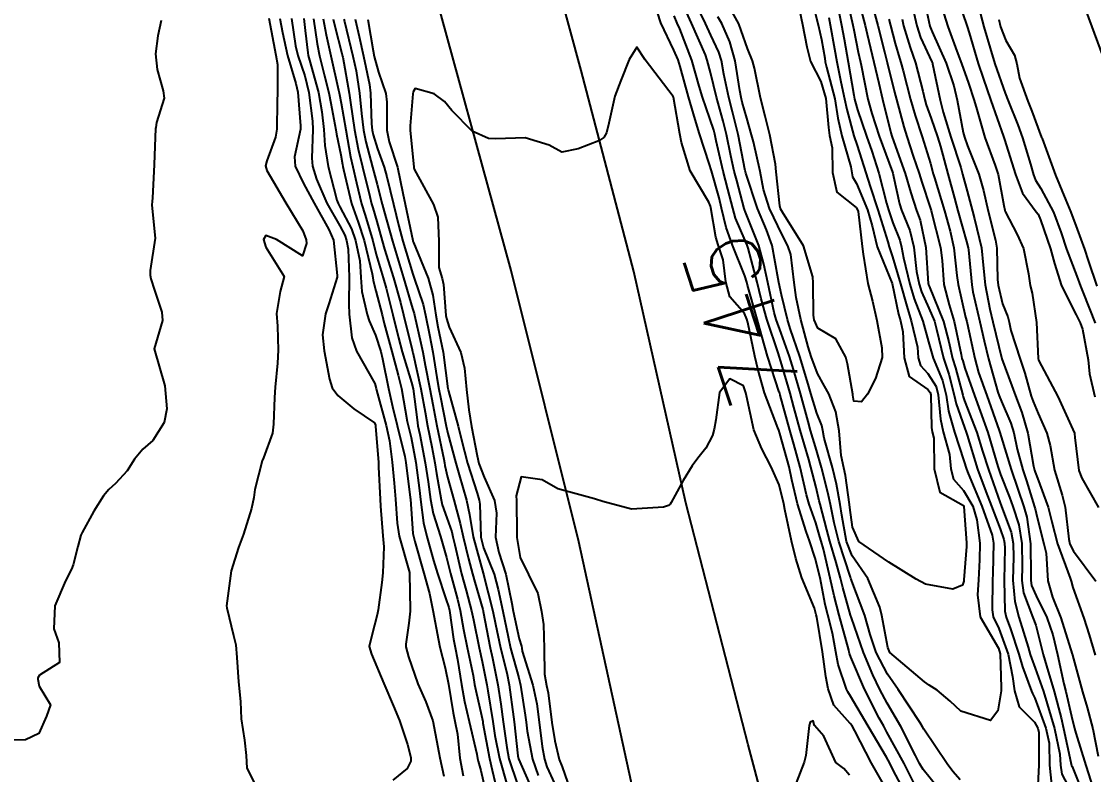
# Model space of a CAD drawing. Header units: metres. Extents: x 298520 to 308411, y 7433745 to 7450750.
# Drawn here: x 298947 to 299005.1, y 7449751 to 7449791.9 of the extents above; entities that cross this region are included whole.
import ezdxf
from ezdxf.enums import TextEntityAlignment as Align

# ---------------------------------------------------------------- set-up
doc = ezdxf.new("R2010")
doc.units = ezdxf.units.M
doc.header["$LTSCALE"] = 10
for name, color, linetype in [('Cotas', 45, 'Continuous'), ('Curvas de Nivel 1m', 11, 'Continuous'), ('Curvas de Nivel 5m', 15, 'Continuous'), ('Linha Férrea', 251, 'TRACKS'), ('Vias Primárias', 230, 'Continuous')]:
    doc.layers.add(name, color=color, linetype=linetype)
doc.styles.add('Style-STANDARD', font='STANDARD.shx')
doc.linetypes.add('TRACKS', pattern='A,0.15,[130,ltypeshp.shx,S=0.25,R=0,X=0,Y=0],0.15', length=0.3)

msp = doc.modelspace()

# ---------------------------------------------------------------- linework, layer by layer
at = {"layer": 'Curvas de Nivel 1m', "flags": 128}
for points, elevation in [([(298997.904, 7449750.742), (298997.505, 7449751.203), (298997.209, 7449751.611), (298995.941, 7449753.502), (298995.865, 7449753.631), (298995.741, 7449753.836), (298994.55, 7449755.644), (298993.971, 7449756.479), (298993.353, 7449757.656), (298993.031, 7449758.627), (298992.743, 7449759.663), (298992.031, 7449761.517), (298991.992, 7449761.63), (298991.985, 7449761.671), (298991.959, 7449761.746), (298991.324, 7449763.681), (298991.083, 7449764.695), (298990.869, 7449765.688), (298990.726, 7449766.327), (298990.39, 7449767.696), (298990.117, 7449768.624), (298989.795, 7449769.703), (298989.662, 7449770.18), (298989.24, 7449771.709), (298988.874, 7449773.011), (298988.652, 7449773.715), (298988.195, 7449774.975), (298987.93, 7449775.723), (298987.829, 7449776.102), (298987.469, 7449777.728), (298987.254, 7449778.713), (298986.985, 7449779.733), (298986.271, 7449781.531), (298986.21, 7449781.678), (298986.19, 7449781.741), (298985.788, 7449783.248), (298985.657, 7449783.75), (298985.47, 7449784.588), (298985.23, 7449785.756), (298985.05, 7449786.479), (298984.684, 7449787.765), (298984.363, 7449789.105), (298984.195, 7449789.772), (298984.088, 7449790.061), (298983.329, 7449791.781), (298982.474, 7449793.728)], 748), ([(298997.602, 7449793.608), (298998.227, 7449791.769), (298998.28, 7449791.601), (298998.389, 7449791.253), (298998.888, 7449789.595), (298999.149, 7449788.804), (298999.576, 7449787.588), (299000.264, 7449785.641), (299000.282, 7449785.58), (299000.321, 7449785.474), (299000.908, 7449783.571), (299001.287, 7449782.569), (299002.029, 7449781.554), (299002.138, 7449781.419), (299002.269, 7449781.122), (299002.806, 7449779.544), (299003.033, 7449778.75), (299003.406, 7449777.538), (299004.207, 7449775.974), (299004.423, 7449775.528), (299004.538, 7449775.187), (299004.86, 7449773.523), (299004.926, 7449772.761), (299005.221, 7449771.519)], 739), ([(298995.85, 7449749.674), (298994.868, 7449751.64), (298993.938, 7449753.339), (298993.762, 7449753.652), (298993.514, 7449754.087), (298992.721, 7449755.662), (298991.98, 7449757.4), (298991.912, 7449757.601), (298991.896, 7449757.671), (298991.875, 7449757.781), (298991.339, 7449759.68), (298991.071, 7449760.732), (298990.862, 7449761.688), (298990.489, 7449763.261), (298990.368, 7449763.695), (298990.304, 7449763.935), (298990.073, 7449764.679), (298989.717, 7449765.704), (298989.581, 7449766.212), (298989.222, 7449767.709), (298988.886, 7449768.948), (298988.676, 7449769.715), (298988.152, 7449771.609), (298988.121, 7449771.72), (298988.099, 7449771.775), (298987.462, 7449773.727), (298987.171, 7449774.752), (298986.894, 7449775.733), (298986.377, 7449777.583), (298986.333, 7449777.739), (298986.228, 7449778.089), (298985.562, 7449779.75), (298985.216, 7449780.71), (298984.969, 7449781.76), (298984.837, 7449782.32), (298984.423, 7449783.768), (298984.299, 7449784.169), (298983.779, 7449785.775), (298983.54, 7449786.569), (298983.172, 7449787.782), (298982.717, 7449789.437), (298982.612, 7449789.788), (298982.378, 7449790.314), (298981.665, 7449791.797), (298981.331, 7449792.873)], 746), ([(298991.78, 7449793.053), (298992.092, 7449791.675), (298992.144, 7449791.427), (298992.378, 7449790.217), (298992.496, 7449789.669), (298992.531, 7449789.508), (298992.907, 7449787.664), (298993.111, 7449786.886), (298993.523, 7449785.658), (298994.233, 7449783.711), (298994.253, 7449783.65), (298994.291, 7449783.475), (298994.621, 7449781.989), (298994.731, 7449781.643), (298995.171, 7449780.546), (298995.389, 7449779.633), (298995.542, 7449778.322), (298995.677, 7449777.628), (298995.811, 7449777.219), (298996.21, 7449776.337), (298996.516, 7449775.617), (298996.629, 7449775.183), (298996.999, 7449773.612), (298997.295, 7449772.744), (298997.586, 7449771.609), (298997.688, 7449771.146), (298998.136, 7449769.859), (298998.235, 7449769.599), (298998.287, 7449769.442), (298998.856, 7449767.592), (298999.293, 7449766.386), (298999.611, 7449765.585), (299000.071, 7449764.369), (299000.278, 7449763.79), (299000.319, 7449763.576), (299000.323, 7449763.312), (299000.292, 7449761.576), (299000.34, 7449759.899), (299000.399, 7449759.574), (299000.633, 7449758.941), (299001.095, 7449757.563), (299001.296, 7449756.88), (299001.777, 7449755.553), (299001.839, 7449755.429), (299001.959, 7449755.186), (299002.563, 7449753.544), (299002.729, 7449752.744), (299002.762, 7449751.547), (299002.855, 7449750.498)], 747), ([(298992.406, 7449792.951), (298992.749, 7449791.666), (298992.871, 7449791.183), (298993.229, 7449789.661), (298993.489, 7449788.526), (298993.691, 7449787.657), (298994.146, 7449785.83), (298994.201, 7449785.651), (298994.318, 7449785.342), (298994.922, 7449783.641), (298995.235, 7449782.589), (298995.546, 7449781.631), (298995.736, 7449781.096), (298996.052, 7449779.623), (298996.175, 7449777.67), (298996.183, 7449777.621), (298996.192, 7449777.59), (298996.222, 7449777.527), (298997.01, 7449775.612), (298997.295, 7449774.501), (298997.501, 7449773.607), (298997.66, 7449773.1), (298998.052, 7449771.602), (298998.072, 7449771.522), (298998.15, 7449771.298), (298998.807, 7449769.593), (298999.128, 7449768.579), (298999.438, 7449767.587), (299000.085, 7449765.775), (299000.136, 7449765.632), (299000.159, 7449765.579), (299000.674, 7449764.176), (299000.788, 7449763.569), (299000.797, 7449762.823), (299000.774, 7449761.569), (299000.871, 7449760.416), (299001.096, 7449759.564), (299001.601, 7449757.943), (299001.713, 7449757.554), (299001.775, 7449757.347), (299001.975, 7449756.802), (299002.425, 7449755.545), (299002.636, 7449754.863), (299003.022, 7449753.539), (299003.319, 7449752.139), (299003.351, 7449751.538), (299003.418, 7449751.048), (299003.899, 7449750.17)], 746), ([(298995.933, 7449793.152), (298996.267, 7449791.622), (298996.296, 7449791.526), (298996.39, 7449791.322), (298997.15, 7449789.612), (298997.569, 7449788.393), (298997.751, 7449787.606), (298998.078, 7449785.85), (298998.144, 7449785.602), (298998.316, 7449785.139), (298998.917, 7449783.594), (298999.166, 7449782.71), (298999.434, 7449781.588), (298999.833, 7449780.008), (298999.897, 7449779.584), (298999.931, 7449777.879), (298999.962, 7449777.583), (299000.213, 7449776.567), (299000.49, 7449775.86), (299000.559, 7449775.575), (299000.653, 7449775.116), (299001.167, 7449773.565), (299001.415, 7449772.811), (299001.768, 7449771.556), (299001.864, 7449771.268), (299002.144, 7449770.614), (299002.618, 7449769.545), (299002.783, 7449768.883), (299003.031, 7449767.541), (299003.445, 7449766.181), (299003.607, 7449765.535), (299003.806, 7449763.792), (299003.862, 7449763.532), (299004.057, 7449763.151), (299005.274, 7449761.518)], 741), ([(298998.761, 7449793.244), (298999.198, 7449791.592), (298999.535, 7449790.435), (298999.798, 7449789.586), (299000.349, 7449787.982), (299000.509, 7449787.578), (299001.038, 7449786.277), (299001.291, 7449785.565), (299001.724, 7449784.136), (299001.888, 7449783.556), (299002.004, 7449783.268), (299002.286, 7449782.818), (299002.975, 7449781.543), (299003.386, 7449780.414), (299003.671, 7449779.536), (299004.231, 7449778.068), (299004.441, 7449777.528), (299004.579, 7449777.167), (299005.231, 7449775.52)], 738), ([(298990.794, 7449792.091), (298990.866, 7449791.693), (298991.093, 7449790.402), (298991.212, 7449789.687), (298991.441, 7449788.6), (298991.642, 7449787.681), (298991.761, 7449787.102), (298992.142, 7449785.673), (298992.315, 7449785.154), (298992.796, 7449783.665), (298993.026, 7449782.922), (298993.441, 7449781.658), (298993.98, 7449779.928), (298994.062, 7449779.652), (298994.245, 7449779.116), (298994.676, 7449777.643), (298995.01, 7449776.437), (298995.259, 7449775.634), (298995.591, 7449774.219), (298995.638, 7449773.628), (298995.756, 7449773.213), (298996.164, 7449772.778), (298996.614, 7449772.079), (298996.724, 7449771.621), (298996.837, 7449770.317), (298996.996, 7449769.617), (298997.333, 7449768.393), (298997.408, 7449767.61), (298997.547, 7449767.058), (298998.091, 7449766.448), (298998.589, 7449765.595), (298998.822, 7449764.846), (298998.968, 7449763.591), (298998.957, 7449762.684), (298998.905, 7449761.591), (298998.843, 7449760.774), (298998.997, 7449759.59), (298999.987, 7449757.884), (299000.085, 7449757.578), (299000.136, 7449755.749), (299000.13, 7449755.577), (298999.952, 7449754.489), (298999.558, 7449753.972), (298997.952, 7449754.464), (298997.362, 7449755.014), (298996.659, 7449755.62), (298996.221, 7449755.881), (298995.967, 7449756.059), (298994.087, 7449757.649), (298993.987, 7449757.931), (298993.664, 7449759.653), (298993.561, 7449760.111), (298992.905, 7449761.661), (298992.051, 7449762.904), (298991.745, 7449763.675), (298991.495, 7449765.097), (298991.398, 7449765.68), (298991.198, 7449766.787), (298990.985, 7449767.687), (298990.537, 7449769.283), (298990.469, 7449769.695), (298990.413, 7449769.973), (298990.142, 7449770.643), (298989.805, 7449771.703), (298989.665, 7449772.2), (298989.215, 7449773.71), (298988.688, 7449775.225), (298988.537, 7449775.717), (298988.216, 7449777.046), (298988.066, 7449777.722), (298988.031, 7449777.917), (298987.713, 7449779.725), (298987.408, 7449780.582), (298986.92, 7449781.734), (298986.292, 7449783.642), (298986.269, 7449783.717), (298986.264, 7449783.74), (298986.254, 7449783.78), (298985.86, 7449785.747), (298985.565, 7449786.982), (298985.36, 7449787.755), (298985.095, 7449789.026), (298984.963, 7449789.761), (298984.827, 7449790.212), (298984.387, 7449791.135), (298984.088, 7449791.773), (298983.784, 7449792.391)], 749), ([(298989.19, 7449792.498), (298989.365, 7449791.71), (298989.589, 7449790.499), (298989.795, 7449789.706), (298990.357, 7449788.616), (298990.627, 7449787.696), (298990.759, 7449786.126), (298990.827, 7449785.692), (298990.971, 7449785.032), (298990.978, 7449783.69), (298991.213, 7449782.617), (298992.274, 7449781.789), (298992.346, 7449781.669), (298992.374, 7449781.567), (298992.592, 7449779.667), (298992.649, 7449779.264), (298992.91, 7449777.663), (298993.158, 7449776.716), (298993.391, 7449775.658), (298993.652, 7449774.184), (298993.675, 7449773.655), (298993.308, 7449772.512), (298992.879, 7449771.663), (298992.566, 7449771.248), (298992.149, 7449771.292), (298992.092, 7449771.61), (298992.084, 7449771.671), (298991.804, 7449773.31), (298991.71, 7449773.677), (298991.166, 7449774.658), (298990.198, 7449775.243), (298989.992, 7449775.702), (298989.954, 7449775.954), (298989.93, 7449777.703), (298989.909, 7449778.022), (298989.416, 7449779.708), (298988.271, 7449781.529), (298988.165, 7449781.721), (298988.123, 7449781.873), (298987.938, 7449783.724), (298987.886, 7449784.137), (298987.582, 7449785.727), (298987.329, 7449786.734), (298987.084, 7449787.733), (298986.761, 7449789.342), (298986.642, 7449789.737), (298986.38, 7449790.41), (298986.031, 7449791.387), (298985.907, 7449791.747), (298985.363, 7449792.717)], 751), ([(298991.288, 7449792.573), (298991.472, 7449791.684), (298991.621, 7449790.917), (298991.836, 7449789.678), (298992.146, 7449787.873), (298992.182, 7449787.672), (298992.211, 7449787.541), (298992.337, 7449787.091), (298992.832, 7449785.665), (298993.12, 7449784.852), (298993.495, 7449783.658), (298993.905, 7449782.025), (298994.014, 7449781.653), (298994.266, 7449780.951), (298994.629, 7449780.017), (298994.726, 7449779.643), (298994.828, 7449779.058), (298995.173, 7449777.636), (298995.423, 7449776.84), (298995.876, 7449775.625), (298996.186, 7449774.501), (298996.444, 7449773.617), (298996.945, 7449772.403), (298997.145, 7449771.615), (298997.281, 7449770.75), (298997.597, 7449769.608), (298998.11, 7449768.046), (298998.248, 7449767.599), (298998.341, 7449767.357), (298999.082, 7449765.59), (298999.636, 7449764.015), (298999.713, 7449763.584), (298999.675, 7449761.947), (298999.668, 7449761.584), (298999.638, 7449759.963), (298999.702, 7449759.583), (299000.004, 7449758.958), (299000.516, 7449757.572), (299000.753, 7449756.351), (299000.858, 7449755.567), (299001.108, 7449754.716), (299001.946, 7449753.884), (299002.129, 7449753.548), (299002.171, 7449753.317), (299002.172, 7449751.556), (299002.08, 7449749.743)], 748), ([(298995.347, 7449792.58), (298995.558, 7449791.633), (298995.764, 7449791.007), (298996.374, 7449789.682), (298996.404, 7449789.62), (298996.416, 7449789.576), (298996.83, 7449787.615), (298996.995, 7449786.955), (298997.408, 7449785.609), (298997.938, 7449783.964), (298998.044, 7449783.602), (298998.284, 7449782.676), (298998.571, 7449781.597), (298998.686, 7449781.179), (298999.06, 7449779.592), (298999.164, 7449778.666), (298999.269, 7449777.59), (298999.516, 7449776.281), (298999.677, 7449775.585), (299000.173, 7449773.58), (299000.706, 7449772.119), (299000.905, 7449771.569), (299001.251, 7449770.67), (299001.588, 7449769.558), (299001.895, 7449767.764), (299001.944, 7449767.552), (299001.984, 7449767.434), (299002.099, 7449767.11), (299002.682, 7449765.544), (299002.873, 7449764.744), (299003.195, 7449763.539), (299003.878, 7449761.689), (299003.929, 7449761.531), (299004.029, 7449761.176), (299004.608, 7449759.524), (299004.9, 7449758.62), (299005.224, 7449757.518)], 742), ([(298954.574, 7449791.935), (298954.383, 7449791.09), (298954.265, 7449790.122), (298954.36, 7449789.28), (298954.675, 7449788.117), (298954.731, 7449787.724), (298954.326, 7449786.394), (298954.277, 7449786.121), (298954.27, 7449786.069), (298954.188, 7449784.122), (298954.104, 7449782.294), (298954.084, 7449782.123), (298954.07, 7449781.922), (298954.253, 7449780.12), (298953.981, 7449778.37), (298953.977, 7449778.124), (298954.015, 7449777.917), (298954.215, 7449777.312), (298954.605, 7449776.116), (298954.648, 7449775.666), (298954.183, 7449774.12), (298954.772, 7449772.114), (298954.882, 7449770.861), (298954.731, 7449770.121), (298954.123, 7449769.159), (298953.569, 7449768.684), (298953.12, 7449768.14), (298952.736, 7449767.511), (298952.093, 7449766.822), (298951.739, 7449766.502), (298951.45, 7449766.156), (298950.918, 7449765.318), (298950.28, 7449764.168), (298950.216, 7449764.013), (298950.051, 7449763.402), (298949.8, 7449762.41), (298949.714, 7449762.175), (298949.38, 7449761.533), (298948.809, 7449760.188), (298948.755, 7449758.943), (298949.017, 7449758.185), (298949.049, 7449757.111), (298947.966, 7449756.425), (298947.887, 7449756.278), (298947.881, 7449756.201), (298947.959, 7449755.829), (298948.575, 7449754.816), (298948.346, 7449754.194), (298947.933, 7449753.253), (298947.222, 7449752.915), (298945.93, 7449752.883)], 756), ([(298961.001, 7449792.044), (298961.144, 7449791.283), (298961.423, 7449790.04), (298961.876, 7449788.509), (298961.976, 7449788.034), (298962.135, 7449786.222), (298962.128, 7449786.032), (298961.809, 7449784.533), (298961.837, 7449784.035), (298962.289, 7449783.095), (298962.876, 7449782.024), (298963.673, 7449780.602), (298963.921, 7449780.013), (298964.126, 7449778.109), (298964.121, 7449778.011), (298963.661, 7449776.562), (298963.49, 7449776.017), (298963.326, 7449774.885), (298963.406, 7449774.018), (298963.704, 7449772.47), (298963.85, 7449772.013), (298964.149, 7449771.598), (298965.015, 7449770.87), (298966.134, 7449770.102), (298966.191, 7449769.979), (298966.205, 7449769.906), (298966.352, 7449767.978), (298966.367, 7449767.71), (298966.448, 7449765.976), (298966.467, 7449765.588), (298966.592, 7449763.975), (298966.64, 7449763.388), (298966.597, 7449761.974), (298966.546, 7449761.457), (298966.335, 7449759.977), (298966.285, 7449759.702), (298965.999, 7449758.579), (298965.86, 7449757.982), (298965.987, 7449757.564), (298966.651, 7449755.973), (298967.182, 7449754.736), (298967.49, 7449753.965), (298967.924, 7449752.672), (298968.109, 7449751.958), (298968.115, 7449751.754), (298967.907, 7449751.371), (298967.131, 7449750.737)], 754), ([(298961.632, 7449792.038), (298961.865, 7449790.548), (298961.98, 7449790.034), (298962.356, 7449788.935), (298962.589, 7449788.026), (298962.78, 7449786.476), (298962.794, 7449786.023), (298962.74, 7449784.456), (298962.777, 7449784.025), (298962.988, 7449783.327), (298963.555, 7449782.017), (298964.261, 7449780.798), (298964.535, 7449780.285), (298964.629, 7449780.004), (298964.719, 7449779.53), (298964.763, 7449778.002), (298964.752, 7449776.545), (298964.767, 7449776.002), (298964.907, 7449774.716), (298965.17, 7449773.995), (298966.157, 7449772.248), (298966.235, 7449771.979), (298966.258, 7449771.873), (298966.777, 7449769.974), (298966.959, 7449769.133), (298967.107, 7449767.97), (298967.216, 7449766.845), (298967.284, 7449765.968), (298967.376, 7449764.661), (298967.48, 7449763.966), (298968.034, 7449762.002), (298968.048, 7449761.96), (298968.05, 7449761.943), (298968.081, 7449759.959), (298968.08, 7449759.892), (298968.006, 7449759.239), (298967.848, 7449758.107), (298967.85, 7449757.961), (298967.985, 7449757.426), (298968.491, 7449755.955), (298968.919, 7449754.985), (298969.313, 7449753.946), (298969.628, 7449752.232), (298969.682, 7449751.942), (298969.903, 7449750.945)], 753), ([(298962.307, 7449792.031), (298962.386, 7449791.388), (298962.518, 7449790.171), (298962.545, 7449790.027), (298962.612, 7449789.784), (298963.1, 7449788.019), (298963.288, 7449786.972), (298963.386, 7449786.014), (298963.449, 7449785.148), (298963.636, 7449784.017), (298964.094, 7449782.193), (298964.171, 7449782.011), (298964.271, 7449781.823), (298964.888, 7449780.63), (298965.104, 7449779.997), (298965.341, 7449778.889), (298965.409, 7449777.992), (298965.454, 7449777.23), (298965.747, 7449775.987), (298965.859, 7449775.644), (298966.192, 7449774.857), (298966.478, 7449773.977), (298966.578, 7449773.575), (298966.91, 7449771.972), (298967.113, 7449771), (298967.367, 7449769.968), (298967.782, 7449768.289), (298967.842, 7449767.963), (298968.084, 7449766.053), (298968.092, 7449765.969), (298968.224, 7449764.117), (298968.252, 7449763.958), (298968.333, 7449763.683), (298968.827, 7449761.952), (298969.119, 7449760.852), (298969.304, 7449759.947), (298969.609, 7449758.332), (298969.693, 7449757.943), (298969.976, 7449756.829), (298970.148, 7449755.937), (298970.405, 7449754.391), (298970.503, 7449753.932), (298970.636, 7449753.226), (298970.778, 7449751.927), (298970.95, 7449750.971)], 752), ([(298962.837, 7449792.023), (298963.032, 7449790.673), (298963.157, 7449790.018), (298963.436, 7449788.934), (298963.664, 7449788.01), (298963.78, 7449787.451), (298964.04, 7449786.004), (298964.081, 7449785.764), (298964.309, 7449784.652), (298964.409, 7449784.113), (298964.431, 7449784.008), (298964.467, 7449783.841), (298964.897, 7449782.001), (298965.255, 7449780.987), (298965.576, 7449779.99), (298966.023, 7449778.186), (298966.049, 7449777.983), (298966.062, 7449777.823), (298966.216, 7449777.261), (298966.554, 7449775.976), (298966.67, 7449775.503), (298967.076, 7449773.971), (298967.435, 7449772.696), (298967.602, 7449771.966), (298967.914, 7449770.183), (298967.966, 7449769.962), (298968.123, 7449769.309), (298968.38, 7449767.956), (298968.577, 7449766.442), (298968.63, 7449765.952), (298968.799, 7449764.678), (298968.977, 7449763.951), (298969.351, 7449762.64), (298969.558, 7449761.945), (298970.019, 7449760.568), (298970.169, 7449760.092), (298970.204, 7449759.937), (298970.434, 7449758.37), (298970.516, 7449757.932), (298970.642, 7449757.271), (298970.861, 7449755.927), (298971.026, 7449754.997), (298971.272, 7449753.92), (298971.692, 7449752.138), (298971.733, 7449751.913), (298971.76, 7449751.761), (298971.906, 7449751.25), (298972.213, 7449749.907)], 751), ([(298963.904, 7449792.007), (298963.997, 7449791.614), (298964.374, 7449790.145), (298964.412, 7449790), (298964.424, 7449789.948), (298964.769, 7449787.996), (298964.844, 7449787.489), (298965.066, 7449785.993), (298965.263, 7449784.946), (298965.494, 7449783.992), (298965.886, 7449782.379), (298965.989, 7449781.984), (298966.055, 7449781.767), (298966.263, 7449781.035), (298966.558, 7449779.977), (298966.69, 7449779.532), (298967.167, 7449777.971), (298967.549, 7449776.627), (298967.72, 7449775.965), (298968.184, 7449774.066), (298968.206, 7449773.983), (298968.209, 7449773.96), (298968.219, 7449773.923), (298968.664, 7449771.952), (298968.882, 7449770.691), (298969.014, 7449769.947), (298969.255, 7449768.804), (298969.417, 7449767.94), (298969.514, 7449767.355), (298969.751, 7449765.935), (298969.816, 7449765.67), (298970.073, 7449764.964), (298970.336, 7449764.206), (298970.398, 7449763.935), (298970.495, 7449763.495), (298970.864, 7449761.928), (298971.11, 7449761.01), (298971.399, 7449759.919), (298971.512, 7449759.421), (298971.822, 7449757.913), (298971.982, 7449757.166), (298972.227, 7449755.907), (298972.289, 7449755.577), (298972.56, 7449753.904), (298972.675, 7449753.159), (298972.931, 7449751.9), (298973.345, 7449750.449)], 749), ([(298964.479, 7449791.999), (298964.514, 7449791.877), (298964.974, 7449789.994), (298965.147, 7449789.207), (298965.333, 7449787.99), (298965.432, 7449786.889), (298965.543, 7449785.988), (298965.675, 7449785.348), (298966.036, 7449783.984), (298966.289, 7449783.036), (298966.564, 7449781.977), (298966.667, 7449781.578), (298967.119, 7449779.971), (298967.497, 7449778.705), (298967.719, 7449777.965), (298968.206, 7449776.308), (298968.288, 7449776.043), (298968.307, 7449775.958), (298968.663, 7449774.428), (298968.76, 7449773.951), (298968.891, 7449773.23), (298969.152, 7449771.945), (298969.306, 7449771.104), (298969.524, 7449769.939), (298969.9, 7449768.139), (298969.942, 7449767.932), (298969.963, 7449767.793), (298970.095, 7449767.159), (298970.441, 7449765.926), (298970.79, 7449764.649), (298970.945, 7449763.927), (298971.239, 7449762.728), (298971.457, 7449761.919), (298971.577, 7449761.466), (298972.014, 7449759.982), (298972.035, 7449759.91), (298972.039, 7449759.884), (298972.422, 7449757.906), (298972.545, 7449757.344), (298972.827, 7449755.901), (298972.993, 7449754.859), (298973.128, 7449753.898), (298973.312, 7449752.506), (298973.438, 7449751.895), (298973.899, 7449750.489)], 748), ([(298965.091, 7449791.993), (298965.319, 7449791.055), (298965.542, 7449789.988), (298965.876, 7449788.458), (298965.931, 7449787.984), (298965.985, 7449786.325), (298966.019, 7449785.983), (298966.072, 7449785.735), (298966.313, 7449784.977), (298966.671, 7449783.976), (298966.813, 7449783.456), (298967.171, 7449781.971), (298967.46, 7449780.769), (298967.674, 7449779.966), (298968.226, 7449778.169), (298968.295, 7449777.959), (298968.78, 7449776.523), (298968.907, 7449775.949), (298969.122, 7449774.876), (298969.308, 7449773.943), (298969.527, 7449772.575), (298969.641, 7449771.938), (298969.724, 7449771.511), (298970.035, 7449769.931), (298970.127, 7449769.525), (298970.554, 7449767.925), (298970.737, 7449767.283), (298971.14, 7449765.919), (298971.295, 7449765.142), (298971.488, 7449763.919), (298972.034, 7449761.956), (298972.05, 7449761.91), (298972.058, 7449761.885), (298972.56, 7449759.905), (298972.714, 7449759.194), (298972.983, 7449757.9), (298973.312, 7449756.557), (298973.445, 7449755.895), (298973.68, 7449754.158), (298973.712, 7449753.892), (298973.915, 7449752.045), (298973.953, 7449751.889), (298974.543, 7449750.524)], 747), ([(298965.777, 7449791.986), (298966.071, 7449790.288), (298966.127, 7449789.982), (298966.36, 7449789.12), (298966.75, 7449787.976), (298966.816, 7449787.497), (298966.806, 7449785.975), (298966.944, 7449785.347), (298967.383, 7449783.969), (298967.687, 7449782.561), (298967.801, 7449781.965), (298968.215, 7449779.999), (298968.225, 7449779.96), (298968.252, 7449779.881), (298969.048, 7449777.948), (298969.311, 7449777.041), (298969.475, 7449775.941), (298969.582, 7449775.324), (298969.859, 7449773.935), (298970.126, 7449771.958), (298970.129, 7449771.93), (298970.134, 7449771.911), (298970.152, 7449771.83), (298970.681, 7449769.925), (298970.859, 7449769.185), (298971.193, 7449767.919), (298971.71, 7449766.291), (298971.828, 7449765.913), (298971.859, 7449765.692), (298971.915, 7449763.912), (298972.054, 7449763.327), (298972.628, 7449761.904), (298972.858, 7449761.069), (298973.104, 7449759.899), (298973.391, 7449758.505), (298973.525, 7449757.895), (298973.969, 7449756.276), (298974.066, 7449755.888), (298974.321, 7449754.259), (298974.37, 7449753.884), (298974.432, 7449753.386), (298974.715, 7449751.878), (298975.018, 7449750.988)], 746), ([(298996.658, 7449750.376), (298995.91, 7449751.304), (298995.703, 7449751.632), (298995.485, 7449752.068), (298994.699, 7449753.642), (298993.955, 7449754.902), (298993.544, 7449755.654), (298993.177, 7449756.452), (298992.666, 7449757.663), (298992.011, 7449759.535), (298991.968, 7449759.671), (298991.537, 7449761.186), (298991.422, 7449761.679), (298991.192, 7449762.536), (298990.844, 7449763.688), (298990.685, 7449764.306), (298990.313, 7449765.697), (298990.264, 7449765.877), (298990.092, 7449766.6), (298989.811, 7449767.703), (298989.699, 7449768.114), (298989.239, 7449769.709), (298988.894, 7449770.964), (298988.685, 7449771.715), (298988.179, 7449773.436), (298988.094, 7449773.721), (298988.048, 7449773.858), (298987.423, 7449775.728), (298987.112, 7449776.833), (298986.893, 7449777.733), (298986.405, 7449779.584), (298986.36, 7449779.739), (298986.255, 7449779.99), (298985.727, 7449781.208), (298985.57, 7449781.751), (298985.311, 7449782.782), (298985.053, 7449783.759), (298984.675, 7449785.407), (298984.601, 7449785.766), (298984.544, 7449785.986), (298984.331, 7449786.619), (298983.928, 7449787.774), (298983.756, 7449788.372), (298983.351, 7449789.78), (298982.697, 7449791.48), (298982.563, 7449791.788), (298982.397, 7449792.179)], 747), ([(298994.042, 7449792.008), (298994.13, 7449791.653), (298994.383, 7449790.688), (298994.614, 7449789.885), (298994.69, 7449789.645), (298994.814, 7449789.196), (298995.213, 7449787.637), (298995.472, 7449786.77), (298995.848, 7449785.627), (298996.301, 7449784.166), (298996.45, 7449783.618), (298996.516, 7449783.393), (298997.052, 7449781.612), (298997.372, 7449780.498), (298997.567, 7449779.607), (298997.736, 7449778.099), (298997.801, 7449777.604), (298998.205, 7449775.846), (298998.264, 7449775.599), (298998.283, 7449775.518), (298998.697, 7449773.595), (298998.91, 7449772.848), (298999.349, 7449771.588), (299000.021, 7449769.694), (299000.063, 7449769.581), (299000.129, 7449769.344), (299000.679, 7449767.571), (299001.039, 7449766.512), (299001.367, 7449765.561), (299001.521, 7449765.002), (299001.731, 7449763.555), (299001.744, 7449761.848), (299001.737, 7449761.554), (299001.773, 7449761.296), (299002.025, 7449760.728), (299002.612, 7449759.544), (299002.93, 7449758.609), (299003.183, 7449757.538), (299003.54, 7449755.962), (299003.64, 7449755.533), (299003.95, 7449754.199), (299004.113, 7449753.528), (299004.188, 7449753.279), (299004.726, 7449751.522), (299005.131, 7449750.287)], 744), ([(298994.757, 7449792.005), (298994.842, 7449791.643), (298995.205, 7449790.461), (298995.479, 7449789.633), (298995.876, 7449788.101), (298995.988, 7449787.625), (298996.071, 7449787.355), (298996.333, 7449786.611), (298996.675, 7449785.616), (298996.836, 7449785.094), (298997.242, 7449783.611), (298997.594, 7449782.292), (298997.786, 7449781.605), (298998.256, 7449779.939), (298998.343, 7449779.599), (298998.358, 7449779.492), (298998.535, 7449777.597), (298998.598, 7449777.217), (298998.975, 7449775.592), (298999.212, 7449774.565), (298999.454, 7449773.587), (298999.958, 7449771.779), (299000.026, 7449771.581), (299000.15, 7449771.259), (299000.654, 7449770.088), (299000.819, 7449769.57), (299001.006, 7449768.68), (299001.313, 7449767.562), (299001.507, 7449766.969), (299001.946, 7449765.552), (299001.974, 7449765.443), (299002.077, 7449764.971), (299002.454, 7449763.546), (299002.567, 7449763.034), (299002.657, 7449761.544), (299002.916, 7449760.649), (299003.378, 7449759.536), (299003.983, 7449757.565), (299003.995, 7449757.53), (299003.998, 7449757.515), (299004.552, 7449755.524), (299004.801, 7449754.675), (299005.104, 7449753.518), (299005.395, 7449752.041)], 743), ([(299000.002, 7449791.978), (299000.092, 7449791.583), (299000.386, 7449790.853), (299000.861, 7449790.056), (299000.974, 7449789.571), (299001.12, 7449788.81), (299001.581, 7449787.561), (299001.797, 7449787.018), (299002.323, 7449785.591), (299002.339, 7449785.55), (299002.349, 7449785.523), (299003.073, 7449783.542), (299003.639, 7449782.177), (299003.91, 7449781.534), (299004.264, 7449780.617), (299004.649, 7449779.526), (299004.847, 7449778.921), (299005.327, 7449777.519)], 737), ([(298993.899, 7449750.269), (298993.106, 7449751.658), (298992.197, 7449753.41), (298992.057, 7449753.669), (298991.944, 7449753.811), (298991.065, 7449754.794), (298990.744, 7449755.688), (298990.628, 7449756.349), (298990.436, 7449757.693), (298990.134, 7449759.575), (298990.105, 7449759.699), (298990.088, 7449759.773), (298990.017, 7449760.066), (298989.33, 7449761.707), (298989.004, 7449762.756), (298988.754, 7449763.713), (298988.394, 7449765.403), (298988.341, 7449765.717), (298988.093, 7449766.749), (298987.665, 7449767.724), (298987.149, 7449768.698), (298986.725, 7449769.734), (298986.315, 7449771.574), (298986.286, 7449771.739), (298986.159, 7449772.124), (298985.415, 7449772.5), (298984.847, 7449771.76), (298984.653, 7449770.278), (298984.569, 7449769.763), (298984.475, 7449769.418), (298984.117, 7449768.742), (298983.686, 7449768.198), (298983.376, 7449767.777), (298982.893, 7449766.984), (298982.242, 7449765.788), (298982.176, 7449765.695), (298982.081, 7449765.626), (298981.818, 7449765.532), (298980.079, 7449765.42), (298978.534, 7449765.835), (298978.084, 7449765.995), (298977.883, 7449766.044), (298976.09, 7449766.531), (298975.238, 7449767.016), (298974.096, 7449767.175), (298973.83, 7449766.148), (298973.837, 7449765.892), (298973.855, 7449764.102), (298973.857, 7449763.892), (298974.047, 7449762.814), (298974.487, 7449761.883), (298975.008, 7449760.861), (298975.198, 7449759.872), (298975.313, 7449759.178), (298975.348, 7449757.87), (298975.357, 7449756.485), (298975.48, 7449755.867), (298975.565, 7449755.472), (298975.766, 7449753.863), (298975.928, 7449752.865), (298976.166, 7449751.857), (298976.319, 7449751.446), (298976.888, 7449749.85)], 744), ([(298991.906, 7449750.994), (298991.595, 7449751.36), (298991.17, 7449751.681), (298990.51, 7449753.116), (298990.006, 7449753.699), (298989.987, 7449753.743), (298989.945, 7449753.941), (298989.769, 7449753.878), (298989.714, 7449753.702), (298989.547, 7449752.075), (298989.456, 7449751.705), (298989.018, 7449750.593)], 743)]:
    msp.add_lwpolyline(points, dxfattribs=dict(at, elevation=elevation))
at = {"layer": 'Curvas de Nivel 5m', "flags": 128}
for points, elevation in [([(298989.848, 7449793.139), (298990.21, 7449791.702), (298990.385, 7449790.892), (298990.56, 7449789.882), (298990.589, 7449789.697), (298990.667, 7449789.397), (298991.106, 7449787.689), (298991.278, 7449786.632), (298991.486, 7449785.683), (298991.984, 7449783.988), (298992.03, 7449783.674), (298992.076, 7449783.459), (298992.287, 7449783.092), (298992.89, 7449781.664), (298993.128, 7449780.797), (298993.415, 7449779.658), (298994.223, 7449777.658), (298994.57, 7449776.008), (298994.671, 7449775.643), (298994.794, 7449775.04), (298994.863, 7449773.64), (298995.149, 7449772.621), (298996.156, 7449771.926), (298996.289, 7449771.763), (298996.319, 7449771.628), (298996.359, 7449769.851), (298996.395, 7449769.626), (298996.473, 7449769.28), (298996.493, 7449767.624), (298996.813, 7449766.342), (298998.083, 7449765.624), (298998.102, 7449765.6), (298998.11, 7449765.573), (298998.25, 7449763.598), (298998.252, 7449763.406), (298998.114, 7449761.599), (298998.106, 7449761.525), (298998.03, 7449761.298), (298997.511, 7449761.091), (298996.03, 7449761.353), (298995.519, 7449761.635), (298994.047, 7449762.561), (298992.418, 7449763.666), (298992.071, 7449764.451), (298991.926, 7449765.517), (298991.91, 7449765.673), (298991.684, 7449767.262), (298991.593, 7449767.678), (298991.446, 7449768.347), (298991.339, 7449769.682), (298991.164, 7449770.705), (298990.777, 7449771.691), (298990.558, 7449772.095), (298990.169, 7449772.782), (298989.82, 7449773.704), (298989.661, 7449774.233), (298989.263, 7449775.709), (298989.02, 7449776.907), (298988.912, 7449777.713), (298988.717, 7449779.244), (298988.57, 7449779.717), (298988.259, 7449780.307), (298987.565, 7449781.727), (298987.245, 7449782.769), (298987.055, 7449783.732), (298986.705, 7449785.348), (298986.6, 7449785.737), (298986.332, 7449786.628), (298986.093, 7449787.497), (298986.029, 7449787.745), (298985.953, 7449788.142), (298985.702, 7449789.75), (298985.408, 7449790.78), (298984.985, 7449791.761), (298984.758, 7449792.126)], 750), ([(298993.088, 7449792.981), (298993.435, 7449791.66), (298993.805, 7449790.23), (298993.946, 7449789.654), (298994.349, 7449788.043), (298994.45, 7449787.648), (298994.848, 7449786.163), (298995.009, 7449785.64), (298995.36, 7449784.581), (298995.682, 7449783.629), (298995.83, 7449783.168), (298996.275, 7449781.797), (298996.33, 7449781.619), (298996.355, 7449781.536), (298996.842, 7449779.614), (298996.934, 7449778.922), (298997.03, 7449777.612), (298997.304, 7449776.517), (298997.587, 7449775.606), (298997.957, 7449773.822), (298998.006, 7449773.602), (298998.045, 7449773.475), (298998.168, 7449773.076), (298998.678, 7449771.595), (298999.001, 7449770.734), (298999.405, 7449769.587), (298999.952, 7449767.734), (299000.001, 7449767.581), (299000.1, 7449767.31), (299000.586, 7449766.07), (299000.77, 7449765.57), (299001.091, 7449764.583), (299001.259, 7449763.562), (299001.274, 7449762.332), (299001.257, 7449761.562), (299001.348, 7449760.882), (299001.857, 7449759.552), (299002.007, 7449759.139), (299002.406, 7449757.546), (299002.583, 7449756.938), (299003.004, 7449755.54), (299003.379, 7449754.106), (299003.516, 7449753.534), (299003.915, 7449751.68), (299003.952, 7449751.53), (299003.977, 7449751.465), (299004.767, 7449749.521)], 745), ([(298996.692, 7449793.336), (298997.248, 7449791.611), (298997.727, 7449790.259), (298997.976, 7449789.604), (298998.357, 7449788.529), (298998.676, 7449787.597), (298998.822, 7449787.111), (298999.248, 7449785.591), (298999.815, 7449784.07), (298999.973, 7449783.583), (299000.276, 7449781.896), (299000.329, 7449781.635), (299000.346, 7449781.579), (299001.008, 7449780.317), (299001.339, 7449779.564), (299001.609, 7449778.183), (299001.707, 7449777.558), (299001.806, 7449777.144), (299002.049, 7449775.552), (299002.134, 7449773.59), (299002.144, 7449773.55), (299002.15, 7449773.528), (299002.172, 7449773.469), (299003.204, 7449771.539), (299004.106, 7449769.558), (299004.108, 7449769.53), (299004.13, 7449769.322), (299004.348, 7449767.528), (299004.516, 7449767.108), (299005.419, 7449765.517)], 740), ([(298960.403, 7449792.05), (298960.798, 7449790.046), (298960.875, 7449789.535), (298960.877, 7449788.045), (298960.87, 7449787.512), (298960.845, 7449786.045), (298960.766, 7449785.598), (298960.306, 7449784.31), (298960.235, 7449784.051), (298960.299, 7449783.786), (298961.331, 7449782.039), (298962.258, 7449780.528), (298962.435, 7449780.028), (298962.449, 7449779.829), (298962.24, 7449779.172), (298960.824, 7449780.044), (298960.255, 7449780.269), (298960.128, 7449780.052), (298960.247, 7449779.636), (298961.24, 7449778.04), (298961.026, 7449777.231), (298960.83, 7449776.044), (298960.88, 7449775.359), (298960.918, 7449774.043), (298960.876, 7449773.34), (298960.746, 7449772.044), (298960.71, 7449771.482), (298960.667, 7449770.045), (298960.617, 7449769.556), (298960.115, 7449768.213), (298960.05, 7449768.051), (298959.655, 7449766.491), (298959.592, 7449766.057), (298959.476, 7449765.458), (298959.041, 7449764.065), (298958.773, 7449763.349), (298958.363, 7449762.075), (298958.118, 7449760.182), (298958.128, 7449760.078), (298958.495, 7449758.569), (298958.615, 7449758.071), (298958.676, 7449757.376), (298958.772, 7449756.068), (298958.875, 7449754.989), (298958.912, 7449754.065), (298959.085, 7449752.903), (298959.176, 7449752.061), (298959.224, 7449751.378), (298959.893, 7449750.06)], 755), ([(298963.357, 7449792.016), (298963.524, 7449791.153), (298963.769, 7449790.009), (298964.198, 7449788.149), (298964.229, 7449788.002), (298964.251, 7449787.911), (298964.337, 7449787.452), (298964.593, 7449785.997), (298964.843, 7449784.536), (298964.962, 7449784), (298965.163, 7449783.124), (298965.444, 7449781.992), (298965.642, 7449781.365), (298966.044, 7449779.983), (298966.242, 7449779.239), (298966.618, 7449777.976), (298966.775, 7449777.417), (298967.135, 7449775.971), (298967.447, 7449774.711), (298967.649, 7449773.965), (298968.158, 7449772.296), (298968.231, 7449771.959), (298968.45, 7449770.269), (298968.5, 7449769.954), (298968.603, 7449769.475), (298968.892, 7449767.948), (298969.05, 7449766.903), (298969.181, 7449765.944), (298969.33, 7449765.196), (298969.72, 7449763.943), (298970.046, 7449762.806), (298970.256, 7449761.937), (298970.639, 7449760.551), (298970.789, 7449759.928), (298970.979, 7449758.902), (298971.17, 7449757.922), (298971.488, 7449756.399), (298971.572, 7449755.916), (298971.634, 7449755.59), (298971.946, 7449754.233), (298972.01, 7449753.909), (298972.023, 7449753.828), (298972.387, 7449751.905), (298972.532, 7449751.279), (298972.852, 7449749.9)], 750), ([(298995.135, 7449749.638), (298994.282, 7449751.274), (298994.096, 7449751.648), (298993.918, 7449751.97), (298992.926, 7449753.66), (298991.959, 7449755.286), (298991.814, 7449755.524), (298991.742, 7449755.673), (298991.3, 7449757.004), (298991.166, 7449757.682), (298990.978, 7449758.705), (298990.723, 7449759.689), (298990.586, 7449760.259), (298990.315, 7449761.696), (298990.049, 7449762.762), (298989.734, 7449763.703), (298989.555, 7449764.218), (298989.085, 7449765.71), (298988.787, 7449767.022), (298988.635, 7449767.715), (298988.13, 7449769.538), (298988.072, 7449769.721), (298988.02, 7449769.836), (298987.298, 7449771.729), (298986.944, 7449772.959), (298986.764, 7449773.734), (298986.387, 7449775.553), (298986.342, 7449775.739), (298986.206, 7449776.037), (298985.408, 7449776.945), (298985.193, 7449777.755), (298985.052, 7449778.947), (298984.785, 7449779.762), (298984.664, 7449780.171), (298984.389, 7449781.768), (298984.367, 7449781.861), (298984.276, 7449782.079), (298983.257, 7449783.78), (298982.792, 7449785.309), (298982.704, 7449785.786), (298982.355, 7449787.778), (298982.343, 7449787.81), (298980.829, 7449789.805), (298980.38, 7449790.478), (298979.956, 7449789.816), (298979.502, 7449788.677), (298979.174, 7449787.828), (298978.849, 7449786.353), (298978.726, 7449785.834), (298978.574, 7449785.581), (298978.316, 7449785.411), (298977.188, 7449784.973), (298976.307, 7449784.798), (298975.614, 7449785.168), (298974.32, 7449785.566), (298972.718, 7449785.507), (298972.319, 7449785.525), (298971.436, 7449785.919), (298970.334, 7449787.048), (298969.943, 7449787.54), (298969.374, 7449787.945), (298968.347, 7449788.237), (298968.235, 7449788.07), (298968.222, 7449787.961), (298968.069, 7449786.219), (298968.072, 7449785.963), (298968.277, 7449783.986), (298968.283, 7449783.96), (298968.302, 7449783.87), (298969.336, 7449781.944), (298969.582, 7449781.256), (298969.626, 7449779.939), (298969.639, 7449778.531), (298969.813, 7449777.936), (298969.889, 7449777.604), (298970.019, 7449775.933), (298970.041, 7449775.772), (298970.197, 7449775.301), (298970.832, 7449773.924), (298971.016, 7449773.075), (298971.126, 7449771.92), (298971.252, 7449770.809), (298971.403, 7449769.917), (298971.706, 7449768.317), (298971.806, 7449767.913), (298972.096, 7449767.17), (298972.659, 7449765.904), (298972.76, 7449765.219), (298972.707, 7449763.904), (298972.884, 7449763.069), (298973.262, 7449761.898), (298973.592, 7449760.32), (298973.663, 7449759.893), (298973.998, 7449758.402), (298974.113, 7449758.007), (298974.127, 7449757.888), (298974.155, 7449757.723), (298974.728, 7449755.879), (298974.942, 7449754.864), (298975.067, 7449753.873), (298975.228, 7449752.565), (298975.359, 7449751.868), (298975.498, 7449751.456), (298975.9, 7449750.553)], 745)]:
    msp.add_lwpolyline(points, dxfattribs=dict(at, elevation=elevation))
at = {"layer": 'Linha Férrea', "flags": 128}
msp.add_lwpolyline([(298729.261, 7450749.95), (298734.809, 7450730.65), (298742.343, 7450703.451), (298750.119, 7450676.237), (298757.889, 7450649.199), (298765.189, 7450623.712), (298769.985, 7450606.424), (298776.494, 7450583.287), (298783.055, 7450560.248), (298788.164, 7450542.214), (298793.821, 7450521.584), (298798.125, 7450506.606), (298804.386, 7450484.418), (298809.295, 7450466.837), (298814.551, 7450448.858), (298819.559, 7450431.225), (298826.267, 7450408.649), (298831.926, 7450389.314), (298837.135, 7450370.779), (298842.092, 7450352.398), (298847.802, 7450331.823), (298852.149, 7450316.412), (298858.34, 7450294.769), (298862.969, 7450278.965), (298867.952, 7450260.088), (298870.924, 7450249.95), (298873.722, 7450238.982), (298878.355, 7450222.697), (298882.025, 7450210.358), (298885.603, 7450197.651), (298890.189, 7450181.049), (298894.637, 7450166.006), (298898.995, 7450149.812), (298904.361, 7450131.79), (298908.122, 7450117.709), (298911.93, 7450103.946), (298916.104, 7450089.039), (298920.554, 7450073.399), (298923.212, 7450064.319), (298926.468, 7450052.577), (298930.321, 7450038.956), (298934.723, 7450023.223), (298938.252, 7450011.622), (298941.509, 7449999.193), (298944.399, 7449989.651), (298947.701, 7449977.682), (298952.335, 7449961.49), (298956.967, 7449946.581), (298961.92, 7449929.017), (298965.909, 7449915.258), (298970.082, 7449900.905), (298973.936, 7449887.787), (298977.788, 7449874.853), (298981.549, 7449862.469), (298986.366, 7449847.197), (298989.852, 7449836.37), (298994.575, 7449822.337), (298999.437, 7449807.292), (299004.068, 7449794.269), (299008.7, 7449781.657), (299013.057, 7449770.328), (299018.285, 7449757.718), (299022.322, 7449748.037), (299026.817, 7449737.63), (299031.861, 7449726.852), (299036.814, 7449716.896), (299043.096, 7449705.205), (299047.821, 7449696.534), (299054.335, 7449685.572), (299060.664, 7449675.852), (299069.469, 7449663.104), (299077.541, 7449652.872), (299085.429, 7449643.336), (299089.832, 7449637.784), (299098.728, 7449628.561), (299107.993, 7449618.793), (299117.442, 7449610.031), (299127.077, 7449601.223), (299138.453, 7449591.782), (299150.409, 7449582.651), (299162.779, 7449573.982), (299174.004, 7449567.002), (299185.962, 7449560.295), (299199.698, 7449553.222), (299213.253, 7449547.024), (299227.033, 7449541.5), (299241.999, 7449536.525), (299258.424, 7449531.831), (299277.224, 7449527.814), (299295.935, 7449525.032), (299311.589, 7449523.57), (299326.876, 7449522.883), (299340.975, 7449522.747), (299353.572, 7449523.111), (299369.274, 7449524.069), (299382.826, 7449525.211), (299396.609, 7449526.717), (299414.178, 7449529.501), (299430.969, 7449532.603), (299440.142, 7449534.839), (299451.094, 7449537.487), (299469.666, 7449542.917), (299486.963, 7449547.755), (299510.376, 7449554.83), (299531.414, 7449561.037), (299544.903, 7449564.894), (299559.186, 7449569.068), (299590.197, 7449576.665), (299616.417, 7449582.259), (299645.03, 7449585.805), (299675.251, 7449587.635), (299705.522, 7449586.259), (299732.882, 7449582.825), (299762.581, 7449576.088), (299791.888, 7449566.944), (299816.217, 7449556.896), (299840.774, 7449544.781), (299859.676, 7449534.387), (299878.529, 7449521.308), (299897.376, 7449507.135), (299919.538, 7449486.991), (299927.658, 7449478.626), (299947.133, 7449456.962), (299961.499, 7449437.961), (299971.137, 7449424.784), (299981.869, 7449408.322), (299997.595, 7449383.682), (300016.228, 7449354.96), (300035.864, 7449324.687), (300055.136, 7449295.587), (300073.232, 7449268.397), (300085.868, 7449249.95), (300089.501, 7449244.778), (300101.211, 7449227.647), (300111.197, 7449214.14), (300124.752, 7449194.736), (300135.909, 7449179.759), (300148.296, 7449162.129), (300160.805, 7449144.566), (300173.129, 7449128.481), (300185.523, 7449112.088), (300198.402, 7449095.758), (300207.462, 7449083.98), (300220.094, 7449068.515), (300233.468, 7449051.744), (300246.778, 7449035.349), (300263.478, 7449015.076), (300277.526, 7448998.444), (300292.814, 7448981.501), (300306.688, 7448964.856), (300324.623, 7448944.393), (300340.398, 7448926.517), (300357.9, 7448907.843), (300372.755, 7448891.817), (300392.041, 7448871.054), (300410.717, 7448852.066), (300427.475, 7448834.137), (300439.245, 7448822.858), (300454.898, 7448806.525), (300473.448, 7448788.164), (300493.111, 7448768.808), (300511.705, 7448749.95), (300518.198, 7448743.612), (300525.672, 7448735.984), (300530.889, 7448730.361), (300538.141, 7448723.284), (300543.771, 7448717.624), (300548.924, 7448711.903), (300554.778, 7448706.093), (300562.444, 7448698.573), (300570.483, 7448690.198), (300580.06, 7448680.508), (300590.013, 7448670.628), (300599.102, 7448661.391), (300608.565, 7448651.702), (300616.68, 7448643.32), (300625.581, 7448633.859), (300633.62, 7448625.859), (300641.21, 7448617.858), (300649.582, 7448609.897), (300659.386, 7448599.72), (300667.387, 7448591.231), (300676.098, 7448582.784), (300683.871, 7448574.669), (300691.725, 7448567.153), (300703.33, 7448554.876), (300711.744, 7448546.351), (300718.093, 7448539.767), (300726.506, 7448530.983), (300733.153, 7448523.695), (300741.152, 7448514.418), (300747.426, 7448507.242), (300750.054, 7448504.018), (300758.169, 7448493.99), (300764.854, 7448485.238), (300772.251, 7448475.55), (300781.114, 7448462.855), (300788.178, 7448452.147), (300795.99, 7448439.115), (300802.712, 7448427.661), (300809.137, 7448414.665), (300814.959, 7448402.42), (300819.763, 7448391.601), (300824.722, 7448378.533), (300829.079, 7448366.59), (300833.249, 7448353.858), (300836.592, 7448342.438), (300839.822, 7448330.572), (300842.678, 7448317.912), (300845.758, 7448304.202), (300848.387, 7448291.169), (300849.927, 7448279.903), (300851.843, 7448266.756), (300852.632, 7448254.174), (300852.974, 7448249.95), (300853.718, 7448237.64), (300853.896, 7448226.066), (300854.164, 7448215.145), (300853.836, 7448203.832), (300853.598, 7448192.905), (300852.795, 7448182.25), (300851.991, 7448170.79), (300850.801, 7448159.302), (300849.223, 7448146.768), (300848.151, 7448135.486), (300846.96, 7448124.114), (300845.442, 7448113.546), (300844.222, 7448102.204), (300842.288, 7448090.385), (300840.978, 7448078.33), (300839.608, 7448068.386), (300838.209, 7448056.39), (300836.541, 7448045.166), (300835.023, 7448032.665), (300833.535, 7448020.341), (300832.284, 7448009.205), (300831.094, 7447998.637), (300829.874, 7447985.926), (300828.432, 7447973.713), (300826.546, 7447955.639), (300825.162, 7447943.391), (300824.986, 7447942.247), (300823.836, 7447930.96), (300822.657, 7447919.829), (300821.593, 7447909.075), (300820.243, 7447895.408), (300819.533, 7447885.934), (300818.679, 7447872.07), (300818.298, 7447858.799), (300817.927, 7447851.916), (300817.786, 7447841.862), (300817.933, 7447833.489), (300818.516, 7447815.843), (300820.361, 7447795.876), (300822.449, 7447776.733), (300825.922, 7447758.996), (300827.722, 7447750.217), (300828.687, 7447743.229), (300830.467, 7447731.539), (300833.751, 7447711.152), (300838.977, 7447681.969), (300842.161, 7447664.851), (300846.249, 7447643.566), (300856.898, 7447587.933), (300861.3, 7447564.706), (300863.731, 7447552.015), (300867.081, 7447534.8), (300870.251, 7447518.153), (300879.139, 7447471.406), (300882.717, 7447452.426), (300886.196, 7447433.436), (300890.621, 7447408.952), (300893.065, 7447393.996), (300894.895, 7447382.534), (300896.018, 7447374.923), (300897.056, 7447367.88), (300898.671, 7447355.202), (300899.884, 7447344.173), (300901.155, 7447328.57), (300902.425, 7447306.17), (300902.632, 7447290.927), (300902.643, 7447274.906), (300901.209, 7447249.806), (300899.894, 7447235.454), (300897.424, 7447214.973), (300896.24, 7447207.108, -0.017609), (300893.245, 7447191.067), (300890.79, 7447180.008), (300886.347, 7447162.337), (300883.122, 7447151.267), (300877.521, 7447133.871), (300873.858, 7447123.752), (300865.532, 7447103.056), (300859.822, 7447090.388), (300850.503, 7447071.406), (300846.315, 7447063.106), (300836.805, 7447045.834), (300827.664, 7447031.197), (300815.395, 7447013.014), (300803.069, 7446996.228), (300792.968, 7446983.245), (300781.446, 7446969.292), (300759.63, 7446945.435), (300748.36, 7446933.669), (300737.301, 7446922.447), (300720.178, 7446905.644), (300707.821, 7446893.561), (300697.057, 7446883.028), (300686.376, 7446872.224), (300676.506, 7446862.329), (300660.145, 7446845.845), (300651.989, 7446837.638), (300637.917, 7446823.835), (300624.102, 7446810.419), (300614.955, 7446801.573), (300610.107, 7446796.538), (300599.124, 7446785.64, 0.017844), (300588.776, 7446774.611), (300582.973, 7446768.596), (300572.807, 7446757.15), (300570.635, 7446754.423, -0.018804), (300566.868, 7446749.902, -0.021463), (300565.197, 7446747.771, 0.014089), (300560.744, 7446742.236), (300556.818, 7446737.065), (300549.018, 7446726.402), (300544.903, 7446720.152), (300542.989, 7446717.435), (300540.702, 7446714.014), (300534.516, 7446704.131), (300528.813, 7446694.775), (300525.37, 7446688.688), (300519.775, 7446678.443, 0.017217), (300513.559, 7446666.068), (300510.115, 7446659.471), (300505.35, 7446648.44), (300501.39, 7446638.953, 0.017957), (300498.447, 7446631.125), (300492.383, 7446614.647), (300488.086, 7446600.958), (300484.889, 7446590.082), (300482.448, 7446580.533), (300479.028, 7446566.174), (300474.999, 7446546.195), (300472.245, 7446530.076), (300469.723, 7446510.133), (300467.649, 7446494.09), (300465.343, 7446472.628), (300462.509, 7446448.283), (300460.589, 7446427.75), (300458.173, 7446403.459), (300455.716, 7446377.743), (300453.679, 7446357.578), (300451.179, 7446331.957), (300448.408, 7446302.907), (300446.096, 7446278.461), (300443.948, 7446255.986), (300443.327, 7446249.95), (300441.921, 7446236.026), (300439.714, 7446214.959), (300437.145, 7446189.663), (300434.772, 7446164.489), (300432.986, 7446145.942), (300427.675, 7446092.019), (300425.457, 7446069.071), (300422.052, 7446034.05), (300420.454, 7446017.74), (300416.946, 7445981.751), (300414.159, 7445952.95), (300410.686, 7445916.311), (300408.437, 7445891.812), (300405.718, 7445868.171), (300403.766, 7445842.739), (300401.654, 7445818.651), (300400.337, 7445806.143), (300399.876, 7445801.282), (300399.266, 7445794.558)], format="xyb", dxfattribs=at)
at = {"layer": 'Vias Primárias'}
for points, elevation in [([(298990.784, 7449709.405), (298986.983, 7449723.788), (298983.596, 7449737.463), (298980.413, 7449749.081), (298977.232, 7449763.661), (298973.555, 7449778.373), (298968.844, 7449795.6), (298965.538, 7449808.62), (298961.61, 7449822.959), (298957.065, 7449839.278), (298952.809, 7449853.579), (298947.479, 7449869.321), (298940.827, 7449887.708), (298933.553, 7449905.559), (298928.223, 7449918.253), (298918.721, 7449938.452), (298912.15, 7449951.507), (298901.282, 7449971.013)], 751.201), ([(299004.308, 7449682.922), (298996.711, 7449712.077), (298994.321, 7449721.461), (298991.521, 7449732.453), (298988.926, 7449743.21), (298986.419, 7449752.655), (298983.038, 7449765.772), (298980.21, 7449778.312), (298977.354, 7449789.214), (298974.117, 7449801.137), (298970.589, 7449814.575), (298967.062, 7449827.112), (298963.623, 7449839.3), (298959.804, 7449852.535), (298955.489, 7449865.887), (298951.583, 7449877.199), (298946.861, 7449889.561), (298941.758, 7449902.476), (298936.89, 7449913.993), (298931.642, 7449925.741), (298926.044, 7449937.637), (298920.125, 7449949.561), (298914.032, 7449960.786), (298908.23, 7449971.343)], 710.86)]:
    msp.add_lwpolyline(points, dxfattribs=dict(at, elevation=elevation))

# ---------------------------------------------------------------- texts
at = {"layer": 'Cotas', "style": 'Style-STANDARD'}
msp.add_text('745', height=4, rotation=108.07486, dxfattribs=at).set_placement((298986.056, 7449775.688, 745), align=Align.MIDDLE_CENTER)

doc.saveas('drawing.dxf')
